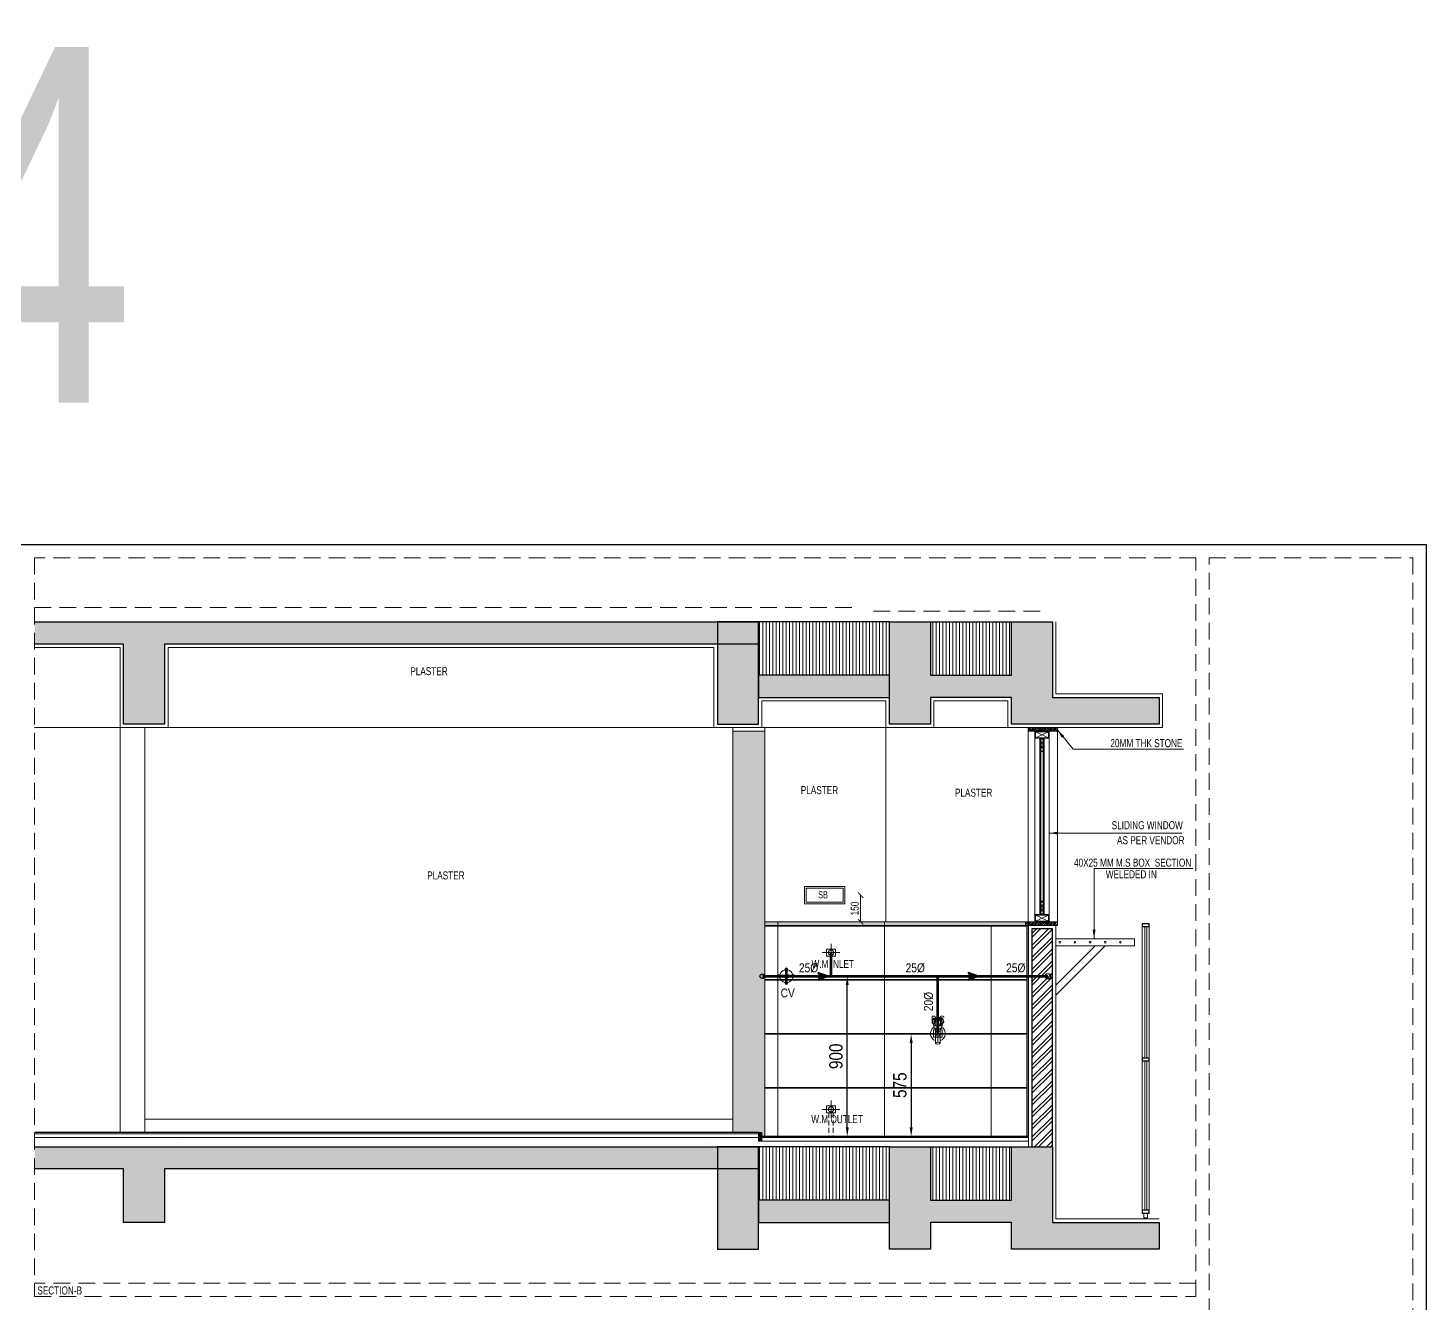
# Model space of a CAD drawing. Header units: inches. Extents: x 853900 to 962947, y 469960 to 560972.
# Drawn here: x 955088 to 962947, y 478509 to 485674 of the extents above; entities that cross this region are included whole.
import ezdxf
from ezdxf.enums import TextEntityAlignment as Align

# ---------------------------------------------------------------- set-up
doc = ezdxf.new("R2010")
doc.units = ezdxf.units.IN
doc.header["$LTSCALE"] = 750
for name, pattern in [('Dash', [6, 3, -3]), ('DOT', [0.25, 0, -0.25]), ('HIDDEN', [0.375, 0.25, -0.125]), ('HIDDEN2', [0.1875, 0.125, -0.0625])]:
    doc.linetypes.add(name, pattern=pattern)
doc.layers.get('0').update_dxf_attribs({"color": 8})
doc.layers.get('Defpoints').update_dxf_attribs({"color": 8})
for name, color, linetype, lineweight in [('a-Dotted-HM', 8, 'HIDDEN2', 9), ('DOTTED LINE-MSA', 8, 'HIDDEN2', 13), ('E-ELECT. SB', 8, 'Continuous', 5), ('ELE-03-MSA', 8, 'Continuous', 18), ('fer', 8, 'Continuous', 20), ('FILING-MSA', 8, 'Continuous', 9), ('G-DIM', 8, 'Continuous', 15), ('g-dot', 8, 'HIDDEN', 9), ('g-dw', 8, 'Continuous', 5), ('g-ele-01', 8, 'Continuous', 9), ('g-ele-02', 8, 'Continuous', 9), ('g-ele-03', 8, 'Continuous', 5), ('g-ele-04', 8, 'Continuous', 9), ('g-ele03', 8, 'Continuous', 0), ('g-fer', 8, 'Continuous', 9), ('g-ha50', 8, 'Continuous', 9), ('g-text', 8, 'Continuous', 9), ('PLASTER', 8, 'Continuous', 9), ('SHEET', 8, 'Continuous', 13), ('STONE', 8, 'Continuous', 18), ('STONE HATCH-MSA', 253, 'Continuous', 9), ('WALL HATCH-MSA', 253, 'Continuous', 9), ('WALL-MSA', 8, 'Continuous', 30)]:
    doc.layers.add(name, color=color, linetype=linetype, lineweight=lineweight)
for name, color, linetype in [('FINISHES', 7, 'Continuous'), ('g-sol250', 8, 'Continuous'), ('P_DIM', 222, 'Continuous'), ('P_DOMESTIC GRAVITY PIPE', 3, 'Continuous'), ('P_SANITARY', 7, 'Continuous'), ('R.C.C HATCH-MSA', 253, 'Continuous'), ('R.C.C-MSA', 8, 'Continuous'), ('TILE SECTION', 8, 'Continuous')]:
    doc.layers.add(name, color=color, linetype=linetype)
doc.styles.add('AAAAA', font='swisscl.ttf', dxfattribs={"height": 45})
doc.styles.add('ARIAL', font='swisscl.ttf')
doc.styles.add('arial unicode', font='swisscl.ttf', dxfattribs={"height": 45})
doc.styles.add('Arial-Reg+0.8Sc', font='swisscl.ttf')
doc.styles.add('PLUMBING TEXT', font='ARIALN.TTF')
doc.dimstyles.new('75', dxfattribs={"dimtxt": 115, "dimasz": 50, "dimexe": 75, "dimexo": 0, "dimgap": 25, "dimtad": 1, "dimdec": 0, "dimzin": 0, "dimdsep": 46, "dimtxsty": 'ARIAL', "dimblk": 'ARCHTICK', "dimcen": 0.09, "dimdle": 75, "dimclrd": 256, "dimclre": 256, "dimclrt": 256, "dimadec": 0, "dimazin": 0, "dimtfac": 1, "dimtdec": 0, "dimtofl": 0, "dimtmove": 1, "dimatfit": 0, "dimfxl": 1, "dimtolj": 1, "dimtzin": 0, "dimlwd": -1, "dimlwe": -1, "dimarcsym": 0})
doc.dimstyles.new('PLUMBING DIM', dxfattribs={"dimscale": 50, "dimtxt": 1.5, "dimasz": 1, "dimexe": 1, "dimexo": 1, "dimgap": 0.5, "dimtad": 1, "dimdec": 1, "dimtxsty": 'PLUMBING TEXT', "dimcen": 1, "dimdle": 50, "dimclrd": 256, "dimclre": 256, "dimclrt": 256, "dimadec": 0, "dimazin": 0, "dimtfac": 1, "dimtdec": 1, "dimtmove": 0, "dimatfit": 3, "dimfxl": 50, "dimlwd": -1, "dimlwe": -1, "dimarcsym": 1})
doc.dimstyles.new('Scale-50', dxfattribs={"dimtxt": 75, "dimasz": 25, "dimexe": 0, "dimexo": 0, "dimgap": 20, "dimtad": 1, "dimdec": 0, "dimrnd": 1, "dimzin": 3, "dimdsep": 46, "dimtxsty": 'ARIAL', "dimblk": 'ARCHTICK', "dimcen": 0, "dimse1": 1, "dimse2": 1, "dimclrd": 50, "dimclrt": 256, "dimadec": 0, "dimazin": 0, "dimtfac": 1, "dimtdec": 0, "dimtmove": 1, "dimatfit": 3, "dimfxl": 1, "dimtolj": 1, "dimtzin": 0, "dimlwd": 18, "dimarcsym": 0})
doc.dimstyles.new('scale25', dxfattribs={"dimtxt": 45, "dimasz": 15, "dimexe": 0.18, "dimexo": 0.0625, "dimgap": 10, "dimtad": 1, "dimdec": 0, "dimzin": 0, "dimdsep": 46, "dimtxsty": 'arial unicode', "dimblk": 'ARCHTICK', "dimcen": 20, "dimclre": 251, "dimadec": 0, "dimazin": 0, "dimtfac": 1, "dimtdec": 0, "dimtmove": 1, "dimatfit": 3, "dimfxl": 1, "dimtolj": 1, "dimtzin": 0, "dimlwd": -1, "dimarcsym": 0})
pattern_1 = [(90, (-844324.829, -286458.363), (-18.75, 0), [])]
pattern_2 = [(90, (-844324.829, -283508.363), (-18.75, 0), [])]

# ---------------------------------------------------------------- blocks, each defined once
blk = doc.blocks.new('1')
at = {"layer": 'g-dw', "linetype": 'Dash', "ltscale": 25}
for p, q in [((-12488573.4, -15584268.5), (-12488615.4, -15584360.5)), ((-12488573.4, -15584360.5), (-12488615.4, -15584268.5))]:
    blk.add_line(p, q, dxfattribs=at)
at = {"layer": 'g-dw', "elevation": 0}
for points in [[(-12488619.4, -15584364.5), (-12488619.4, -15584264.5), (-12488569.4, -15584264.5), (-12488569.4, -15584364.5)], [(-12488615.4, -15584360.5), (-12488615.4, -15584268.5), (-12488573.4, -15584268.5), (-12488573.4, -15584360.5)]]:
    blk.add_lwpolyline(points, close=True, dxfattribs=at)
blk = doc.blocks.new('lkjh')
for p, q in [((-149885.7, -13553), (-149885.7, -13653)), ((-149935.7, -13603), (-149835.7, -13603))]:
    blk.add_line(p, q)
blk.add_lwpolyline([(-149910.7, -13623), (-149860.7, -13623), (-149860.7, -13583), (-149910.7, -13583)], close=True)
blk.add_circle((-149885.7, -13603), 15)
blk = doc.blocks.new('A$C9f63dcfd')
blk.add_wipeout([(0, 0), (226.7, 0), (226.7, -97.4), (0, -97.4)])
at = {"layer": 'E-ELECT. SB'}
for points in [[(226.7, 0), (0, 0), (0, -97.4), (226.7, -97.4)], [(216.7, -10), (10, -10), (10, -87.4), (216.7, -87.4)]]:
    blk.add_lwpolyline(points, close=True, dxfattribs=at)
at = {"layer": 'E-ELECT. SB', "style": 'ARIAL'}
blk.add_text('SB', height=40, dxfattribs=at).set_placement((77, -66.5))
blk = doc.blocks.new('_ArchTick')
at = {"color": 0, "linetype": 'ByBlock', "const_width": 0.15}
blk.add_lwpolyline([(-0.5, -0.5), (0.5, 0.5)], dxfattribs=at)
blk = doc.blocks.new('*D35')
at = {"layer": 'Defpoints', "color": 0, "transparency": 16777216}
for p in [(911306.1, 509001, 0), (911306.1, 508851.3), (911395, 508851.3)]:
    blk.add_point(p, dxfattribs=at)
at = {"layer": 'G-DIM', "color": 0, "linetype": 'DOT', "lineweight": -2, "transparency": 16777216}
for p, q in [((911306.2, 509001), (911395.2, 509001)), ((911306.2, 508851.3), (911395.2, 508851.3))]:
    blk.add_line(p, q, dxfattribs=at)
at = {"layer": 'G-DIM', "color": 0, "lineweight": -2, "transparency": 16777216}
blk.add_line((911395, 509001), (911395, 508851.3), dxfattribs=at)
at = {"layer": 'G-DIM', "color": 0, "lineweight": -2, "transparency": 16777216, "xscale": 30, "yscale": 30, "zscale": 30}
for p, rotation in [((911395, 509001), 90), ((911395, 508851.3), 270)]:
    blk.add_blockref('_ArchTick', p, dxfattribs=dict(at, rotation=rotation))
at = {"layer": 'G-DIM', "color": 0, "transparency": 16777216, "insert": (911362, 508926.1), "char_height": 45, "attachment_point": 5, "rotation": 90, "style": 'AAAAA'}
blk.add_mtext('\\A1;150', dxfattribs=at)
blk = doc.blocks.new('A$C469b1725')
at = {"lineweight": 0}
for p, q in [((69, 1660), (69, 925)), ((81, 1660), (81, 925)), ((69, 70), (69, 905)), ((81, 70), (81, 905))]:
    blk.add_line(p, q, dxfattribs=at)
for points in [[(55, 1660), (95, 1660), (95, 1680), (55, 1680)], [(57, 1662), (93, 1662), (93, 1678), (57, 1678)], [(55, 905), (95, 905), (95, 925), (55, 925)], [(57, 907), (93, 907), (93, 923), (57, 923)], [(55, 50), (95, 50), (95, 70), (55, 70)], [(57, 52), (93, 52), (93, 68), (57, 68)], [(85, 50), (65, 50), (65, 25), (85, 25)]]:
    blk.add_lwpolyline(points, close=True, dxfattribs=at)
at = {"layer": 'ELE-03-MSA', "lineweight": 0}
for p, q in [((55, 925), (55, 1660)), ((95, 1660), (95, 925)), ((55, 905), (55, 70)), ((95, 70), (95, 905))]:
    blk.add_line(p, q, dxfattribs=at)
blk = doc.blocks.new('BOX CHANNEL')
at = {"layer": 'g-ele-03'}
blk.add_line((-451080.6, 132998.1, 0), (-451080.6, 132958.1, 0), dxfattribs=at)
at = {"layer": 'g-ele-03', "elevation": 0}
blk.add_lwpolyline([(-451080.6, 132998.1), (-450638.4, 132998.1), (-450638.4, 132958.1), (-451080.6, 132958.1)], dxfattribs=at)
at = {"layer": 'g-ele-03'}
for centre in [(-451000.5, 132978.1, 0), (-450915.5, 132978.1, 0), (-450830.5, 132978.1, 0), (-450745.5, 132978.1, 0), (-450660.5, 132978.1, 0)]:
    blk.add_circle(centre, 5, dxfattribs=at)
blk = doc.blocks.new('A$Cd3ed823a')
at = {"layer": 'P_SANITARY', "linetype": 'Continuous', "lineweight": 15}
for p, q in [((-12.8, -9.9), (-13.1, 21.2)), ((12.8, -9.9), (12.8, 21.2)), ((-12.8, -9.9), (-12.8, -52.9)), ((12.8, -9.9), (12.8, -52.9))]:
    blk.add_line(p, q, dxfattribs=at)
for points in [[(22.4, 32.8), (22.4, 41.4), (32.5, 72.6), (26.5, 89.7), (26.1, 89.8), (25.2, 89.9), (22, 90.5), (16.8, 91.3), (10.2, 91.9), (2.5, 92.1), (-6.2, 91.7), (-15.4, 90.7), (-24.7, 88.5), (-32.4, 72.2), (-22.6, 44), (-22.6, 32.8), (22.4, 32.8)], [(-29.7, 72.4), (-25.7, 84.4), (-25, 84.6), (-23.6, 84.8), (-22.1, 84.2), (-20.9, 82.2), (-21.2, 72), (-16.8, 48.8), (-16.8, 48.5), (-17, 47.8), (-17.6, 45.8), (-18.2, 45), (-19.2, 44.6), (-20.3, 44.8), (-21.7, 45.8), (-29.7, 72.4)], [(26.4, 88.8), (-22.7, 88.8)], [(-17.3, 72.6), (-14.3, 84.2), (-13.6, 84.6), (-12.3, 85.4), (-10.4, 85.4), (-9.4, 84.8), (-8.5, 83.4), (-3.7, 72.4), (-6.4, 46.6), (-7.1, 45.8), (-8.5, 44.6), (-10.5, 44.2), (-11.5, 44.8), (-12.3, 46), (-17.3, 72.6)], [(17, 72.6), (13.9, 84.2), (13.3, 84.6), (11.9, 85.4), (10.1, 85.4), (9.1, 84.8), (8.2, 83.4), (3.4, 72.4), (6.1, 46.6), (6.8, 45.8), (8.2, 44.6), (10.2, 44.2), (11.1, 44.8), (12, 46), (17, 72.6)], [(29.4, 72.4), (25.3, 84.4), (24.8, 84.6), (23.3, 84.8), (21.8, 84.2), (20.6, 82.2), (20.9, 72), (16.5, 48.8), (16.5, 48.5), (16.7, 47.8), (17.3, 45.8), (17.9, 45), (18.9, 44.6), (20, 44.8), (21.4, 45.8), (29.4, 72.4)], [(-30.5, 72.6), (-32.2, 72.6)], [(-17.6, 72.6), (-22.4, 72.6)], [(3.4, 72.6), (-3.3, 72.6)], [(20.6, 72.6), (17, 72.6)], [(32.4, 72.6), (29.4, 72.6)]]:
    blk.add_lwpolyline(points, dxfattribs=at)
for centre, radius, start, end in [((0, 1.9), 42, 122.54864, 252.29813), ((-28.4, 21.2), 15.3, 0, 49.57903), ((0, 1.9), 42, 287.70187, 57.81616), ((28.1, 21.2), 15.3, 130.42097, 180), ((0, -13.2), 13.2, 14.69561, 165.30439)]:
    blk.add_arc(centre, radius, start, end, dxfattribs=at)
blk.add_ellipse((0, -52.9), major_axis=(-12.8, 0), ratio=0.445426, dxfattribs=at)
blk = doc.blocks.new('*D629')
at = {"layer": 'Defpoints', "color": 0}
for p in [(960160.9, 480020.4, 0), (960052.9, 479445.5), (960140.8, 479445.5)]:
    blk.add_point(p, dxfattribs=at)
at = {"layer": 'P_DIM', "transparency": 16777216}
for p, q in [((960110.9, 480020.4), (960002.9, 480020.4)), ((960052.9, 479970.4), (960052.9, 479495.5)), ((960090.8, 479445.5), (960002.9, 479445.5))]:
    blk.add_line(p, q, dxfattribs=at)
for points in [[(960044.6, 479970.4), (960061.3, 479970.4), (960052.9, 480020.4)], [(960044.6, 479495.5), (960061.3, 479495.5), (960052.9, 479445.5)]]:
    blk.add_solid(points, dxfattribs=at)
at = {"layer": 'P_DIM', "transparency": 16777216, "insert": (959989.8, 479733), "char_height": 75, "attachment_point": 5, "rotation": 90, "style": 'PLUMBING TEXT'}
blk.add_mtext('575', dxfattribs=at)
blk = doc.blocks.new('ARR')
at = {"ltscale": 0.025}
h = blk.add_hatch(color=256, dxfattribs=at)
edge = h.paths.add_edge_path()
edge.add_line((249, 94), (0, 0))
edge.add_line((0, 0), (249, -94))
edge.add_line((249, -94), (200, 0))
edge.add_line((200, 0), (249, 94))
at = {"color": 7, "linetype": 'Continuous', "ltscale": 0.025}
blk.add_lwpolyline([(249, 94), (0, 0), (249, -94), (200, 0)], close=True, dxfattribs=at)
blk = doc.blocks.new('*D628')
at = {"layer": 'Defpoints', "color": 0}
for p in [(959693.9, 480345.5), (959794, 480345.5), (959752.8, 479445.5)]:
    blk.add_point(p, dxfattribs=at)
at = {"layer": 'P_DIM', "transparency": 16777216}
for p, q in [((959744, 480345.5), (959643.9, 480345.5)), ((959693.9, 479495.5), (959693.9, 480295.5)), ((959702.8, 479445.5), (959643.9, 479445.5))]:
    blk.add_line(p, q, dxfattribs=at)
for points in [[(959685.5, 480295.5), (959702.2, 480295.5), (959693.9, 480345.5)], [(959685.5, 479495.5), (959702.2, 479495.5), (959693.9, 479445.5)]]:
    blk.add_solid(points, dxfattribs=at)
at = {"layer": 'P_DIM', "transparency": 16777216, "insert": (959630.6, 479895.5), "char_height": 75, "attachment_point": 5, "rotation": 90, "style": 'PLUMBING TEXT'}
blk.add_mtext('900', dxfattribs=at)
blk = doc.blocks.new('Mster cock')
at = {"linetype": 'ByBlock', "ltscale": 10}
h = blk.add_hatch(color=253, dxfattribs=at)
h.set_gradient(color1=(185, 185, 166), name='INVSPHERICAL')
h.paths.add_polyline_path([(1334008.8, -783381.6), (1333995.8, -783381.6, 0.130618), (1333993.6, -783379.4), (1333993.6, -783366.4, 2.494968), (1333987.6, -783366.4), (1333987.6, -783379.4, 0.130618), (1333985.4, -783381.6), (1333972.5, -783381.6, 2.494968), (1333972.5, -783387.6), (1333985.4, -783387.6, 0.130618), (1333987.6, -783389.7), (1333987.6, -783402.7, 2.494968), (1333993.6, -783402.7), (1333993.6, -783389.7, 0.130618), (1333995.8, -783387.6), (1334008.8, -783387.6, 2.494968)])
at = {"layer": 'FINISHES', "color": 251, "lineweight": 9}
for p, q in [((1333985.4, -783381.6), (1333972.5, -783381.6)), ((1333985.4, -783387.6), (1333972.5, -783387.6)), ((1333987.6, -783379.4), (1333987.6, -783366.4)), ((1333993.6, -783379.4), (1333993.6, -783366.4)), ((1333995.8, -783381.6), (1334008.8, -783381.6)), ((1333995.8, -783387.6), (1334008.8, -783387.6)), ((1333987.6, -783389.7), (1333987.6, -783402.7)), ((1333993.6, -783389.7), (1333993.6, -783402.7))]:
    blk.add_line(p, q, dxfattribs=at)
for centre, radius, start, end in [((1333969.3, -783384.6), 4.34, 43.6825, 316.3175), ((1333990.6, -783384.6), 20.4, 101.7101, 168.2899), ((1333990.6, -783384.6), 20.4, 191.7101, 258.2899), ((1333990.6, -783384.6), 5.98, 120.1166, 149.8834), ((1333990.6, -783384.6), 5.98, 210.1166, 239.8834), ((1333990.6, -783363.3), 4.34, 313.6825, 226.3175), ((1333990.6, -783384.6), 5.98, 30.1166, 59.8834), ((1333990.6, -783384.6), 5.98, 300.1166, 329.8834), ((1333990.6, -783384.6), 20.4, 11.7101, 78.2899), ((1333990.6, -783384.6), 20.4, 281.7101, 348.2899), ((1334011.9, -783384.6), 4.34, 223.6825, 136.3175), ((1333990.6, -783405.8), 4.34, 133.6825, 46.3175)]:
    blk.add_arc(centre, radius, start, end, dxfattribs=at)
blk = doc.blocks.new('A$C30282bb8')
at = {"layer": 'g-ele-02'}
blk.add_blockref('A$C9f63dcfd', (50, 198.4, 0), dxfattribs=at)
at = {"layer": 'G-DIM'}
dim = blk.add_linear_dim(base=(365.5, 0), p1=(276.7, 149.7, 0), p2=(276.7, 0), angle=90, dimstyle='scale25', override={"dimtxt": 45, "dimasz": 30, "dimtxsty": 'AAAAA', "dimblk1": 'ArchTick', "dimblk2": 'ArchTick', "dimsah": 1, "dimse1": 0, "dimse2": 0}, dxfattribs=at)
dim.commit()
dim.dimension.update_dxf_attribs({"geometry": '*D35', "text_midpoint": (365.5, 74.9), "dimtype": 128, "insert": (-911029.5, -508851.3)})

msp = doc.modelspace()

# ---------------------------------------------------------------- hatches: boundary and pattern name
at = {"layer": 'FILING-MSA'}
h = msp.add_hatch(dxfattribs=at)
h.set_pattern_fill('ANSI31', color=256, scale=150, angle=45)
h.set_pattern_definition(pattern_2)
h.paths.add_polyline_path([(959930.92, 482337.34), (959930.92, 482037.34), (959194.12, 482037.34), (959194.12, 482337.34)])
h = msp.add_hatch(dxfattribs=at)
h.set_pattern_fill('ANSI31', color=256, scale=150, angle=45)
h.set_pattern_definition(pattern_2)
h.paths.add_polyline_path([(960160.92, 482337.34), (960160.92, 482037.34), (960616.72, 482037.34), (960616.72, 482337.34)])
h = msp.add_hatch(dxfattribs=at)
h.set_pattern_fill('ANSI31', color=256, scale=150, angle=45)
h.set_pattern_definition(pattern_1)
h.paths.add_polyline_path([(959930.92, 479387.34), (959930.92, 479087.34), (959194.12, 479087.34), (959194.12, 479387.34)])
h = msp.add_hatch(dxfattribs=at)
h.set_pattern_fill('ANSI31', color=256, scale=150, angle=45)
h.set_pattern_definition(pattern_1)
h.paths.add_polyline_path([(960160.92, 479387.34), (960160.92, 479087.34), (960616.72, 479087.34), (960616.72, 479387.34)])
at = {"layer": 'g-sol250'}
h = msp.add_hatch(dxfattribs=at)
h.set_pattern_fill('ANSI33', color=46, scale=2, style=0)
h.set_pattern_definition([(45, (-32180128.724, 17596322.602), (-8.980256121, 8.980256121), []), (45, (-32180119.744, 17596322.602), (-8.980256121, 8.980256121), [6.35, -3.175])])
h.paths.add_polyline_path([(960710.79, 481722.34), (960874.79, 481722.34), (960874.79, 481742.34), (960710.79, 481742.34)])
h = msp.add_hatch(dxfattribs=at)
h.set_pattern_fill('ANSI33', color=46, scale=2, style=0)
h.set_pattern_definition([(45, (-32180128.724, 17596416.602), (-8.980256121, 8.980256121), []), (45, (-32180119.744, 17596416.602), (-8.980256121, 8.980256121), [6.35, -3.175])])
h.paths.add_polyline_path([(960695.79, 480651.34), (960874.79, 480651.34), (960874.79, 480631.34), (960695.79, 480631.34)])
at = {"layer": 'R.C.C HATCH-MSA'}
h = msp.add_hatch(color=256, dxfattribs=at)
h.dxf.hatch_style = 1
h.paths.add_polyline_path([(959194.12, 482212.34), (959194.12, 482337.34), (955125.62, 482337.34), (955125.62, 482212.34), (955625.62, 482212.34), (955625.62, 481762.34), (955855.62, 481762.34), (955855.62, 482212.34)])
h.paths.add_polyline_path([(959930.92, 482337.34), (959930.92, 481762.34), (960160.92, 481762.34), (960160.92, 481912.34), (960616.72, 481912.34), (960616.72, 481762.34), (961446.72, 481762.34), (961446.72, 481912.34), (960846.72, 481912.34), (960846.72, 482337.34), (960616.72, 482337.34), (960616.72, 482037.34), (960160.92, 482037.34), (960160.92, 482337.34)])
h = msp.add_hatch(color=256, dxfattribs=at)
h.dxf.hatch_style = 1
h.paths.add_polyline_path([(958964.12, 481762.34), (959194.12, 481762.34), (959194.12, 482212.34), (958964.12, 482212.34)])
h = msp.add_hatch(color=256, dxfattribs=at)
h.dxf.hatch_style = 1
h.paths.add_polyline_path([(959194.12, 481912.34), (959930.92, 481912.34), (959930.92, 482037.34), (959194.12, 482037.34)])
h = msp.add_hatch(color=256, dxfattribs=at)
h.dxf.hatch_style = 1
h.paths.add_polyline_path([(959194.12, 479262.34), (959194.12, 479387.34), (955125.62, 479387.34), (955125.62, 479262.34), (955625.62, 479262.34), (955625.62, 478962.34), (955855.62, 478962.34), (955855.62, 479262.34)])
h.paths.add_polyline_path([(959930.92, 479387.34), (959930.92, 478812.34), (960160.92, 478812.34), (960160.92, 478962.34), (960616.72, 478962.34), (960616.72, 478812.34), (961446.72, 478812.34), (961446.72, 478962.34), (960846.72, 478962.34), (960846.72, 479387.34), (960616.72, 479387.34), (960616.72, 479087.34), (960160.92, 479087.34), (960160.92, 479387.34)])
h = msp.add_hatch(color=256, dxfattribs=at)
h.dxf.hatch_style = 1
h.paths.add_polyline_path([(958964.12, 478812.34), (959194.12, 478812.34), (959194.12, 479262.34), (958964.12, 479262.34)])
h = msp.add_hatch(color=256, dxfattribs=at)
h.dxf.hatch_style = 1
h.paths.add_polyline_path([(959194.12, 478962.34), (959930.92, 478962.34), (959930.92, 479087.34), (959194.12, 479087.34)])
at = {"layer": 'STONE', "ltscale": 750}
h = msp.add_hatch(color=49, dxfattribs=at)
h.dxf.hatch_style = 1
h.paths.add_polyline_path([(959214.06, 479467.34), (959194.06, 479467.34), (959194.06, 479419.34), (959214.06, 479419.34)])
at = {"layer": 'STONE HATCH-MSA', "ltscale": 750}
h = msp.add_hatch(color=256, dxfattribs=at)
h.dxf.hatch_style = 1
h.paths.add_polyline_path([(959230.12, 481722.34), (959051.12, 481722.34), (959051.12, 479467.34), (959214.06, 479467.34), (959214.06, 479447.34), (959230.12, 479447.34)])
h = msp.add_hatch(color=256, dxfattribs=at)
h.dxf.hatch_style = 1
h.paths.add_polyline_path([(959230.12, 480631.34), (959230.12, 480651.34), (960695.79, 480651.33), (960695.79, 480631.35)])
at = {"layer": 'WALL HATCH-MSA'}
h = msp.add_hatch(dxfattribs=at)
h.set_pattern_fill('ANSI32', color=256, scale=5)
h.set_pattern_definition([(45, (31820.57, -29464.03), (-33.6759605, 33.6759605), []), (45, (31843.02, -29464.03), (-33.6759605, 33.6759605), [])])
h.paths.add_polyline_path([(960731.72, 479387.34), (960846.72, 479387.34), (960846.72, 480611.34), (960731.72, 480611.34)])

# ---------------------------------------------------------------- linework, layer by layer
at = {"layer": 'a-Dotted-HM', "color": 3, "ltscale": 0.01}
for p, q in [((959194.06, 479439.34, 0), (955125.62, 479439.34, 0)), ((959214.06, 479419.34, 0), (960711.72, 479419.34, 0))]:
    msp.add_line(p, q, dxfattribs=at)
at = {"layer": 'DOTTED LINE-MSA'}
for p, q in [((955125.62, 482417.34), (959740.92, 482417.34)), ((959840.92, 482397.34), (960820.12, 482397.34)), ((959840.92, 479447.34), (960711.72, 479447.34))]:
    msp.add_line(p, q, dxfattribs=at)
at = {"layer": 'g-dot', "ltscale": 0.15}
for p, q in [((959590.42, 479576.92, 0), (959590.42, 479447.34, 0)), ((959615.42, 479576.92, 0), (959615.42, 479447.34, 0))]:
    msp.add_line(p, q, dxfattribs=at)
at = {"layer": 'g-dw', "linetype": 'Continuous', "ltscale": 500, "elevation": 0}
for points in [[(960776.22, 481607.34), (960776.22, 481682.34), (960801.22, 481682.34), (960801.22, 481607.34)], [(960780.22, 481611.34), (960780.22, 481678.34), (960797.22, 481678.34), (960797.22, 481611.34)]]:
    msp.add_lwpolyline(points, close=True, dxfattribs=at)
at = {"layer": 'g-dw', "linetype": 'Continuous', "ltscale": 500}
for points in [[(960776.22, 480766.34), (960776.22, 480691.34), (960801.22, 480691.34), (960801.22, 480766.34)], [(960780.22, 480762.34), (960780.22, 480695.34), (960797.22, 480695.34), (960797.22, 480762.34)]]:
    msp.add_lwpolyline(points, close=True, dxfattribs=at)
at = {"layer": 'g-ele-01'}
msp.add_lwpolyline([(959902.92, 480631.34), (959230.12, 480631.34), (959230.12, 480651.34), (959902.92, 480651.34)], dxfattribs=at)
at = {"layer": 'g-ele-02'}
for p, q in [((959910.92, 481742.34), (959910.92, 480651.34)), ((959902.92, 479447.34), (959902.92, 480651.34)), ((959902.92, 480627.34, 0), (960703.78, 480627.34, 0)), ((960502.92, 479447.34), (960502.92, 480627.34, 0)), ((959902.92, 480327.4, 0), (960703.78, 480327.4, 0)), ((959902.92, 480323.4, 0), (960703.78, 480323.4, 0)), ((959902.92, 480023.4, 0), (960703.78, 480023.4, 0)), ((959902.92, 480019.4, 0), (960703.78, 480019.4, 0)), ((959902.92, 479719.4, 0), (960703.78, 479719.4, 0)), ((959902.92, 479715.4, 0), (960703.78, 479715.4, 0))]:
    msp.add_line(p, q, dxfattribs=at)
for points in [[(955745.62, 479467.34), (955605.62, 479467.34), (955605.62, 481742.34), (955745.62, 481742.34)], [(959230.12, 481722.34), (959051.12, 481722.34), (959051.12, 481742.34), (959230.12, 481742.34)], [(959230.12, 481722.34), (959051.12, 481722.34), (959051.12, 479467.34), (959214.06, 479467.34), (959214.06, 479447.34), (959230.12, 479447.34)]]:
    msp.add_lwpolyline(points, close=True, dxfattribs=at)
at = {"layer": 'g-ele-02', "ltscale": 250, "elevation": 0}
msp.add_lwpolyline([(960782.72, 480766.34), (960794.72, 480766.34), (960794.72, 481607.34), (960782.72, 481607.34), (960782.72, 480766.34)], dxfattribs=at)
at = {"layer": 'g-ele-02'}
msp.add_lwpolyline([(959902.92, 480631.34), (960695.79, 480631.34), (960695.79, 480651.34), (959902.92, 480651.34)], dxfattribs=at)
at = {"layer": 'g-ele-03'}
for p, q in [((958944.12, 481742.34), (955125.62, 481742.34)), ((960748.72, 480691.34), (960748.72, 481682.34, 0)), ((960797.22, 481611.34, 0), (960780.22, 481678.34, 0)), ((960780.22, 481611.34, 0), (960797.22, 481678.34, 0)), ((960828.72, 480691.34), (960828.72, 481682.34, 0)), ((960797.22, 480762.34, 0), (960780.22, 480695.34, 0)), ((960780.22, 480762.34, 0), (960797.22, 480695.34, 0)), ((959902.92, 480627.34, 0), (959230.12, 480627.34, 0)), ((959302.92, 479447.34), (959302.92, 480651.34)), ((959902.92, 480327.4, 0), (959230.12, 480327.4, 0)), ((959902.92, 480323.4, 0), (959230.12, 480323.4, 0)), ((959902.92, 480023.4, 0), (959230.12, 480023.4, 0)), ((959902.92, 480019.4, 0), (959230.12, 480019.4, 0)), ((959902.92, 479719.4, 0), (959230.12, 479719.4, 0)), ((959902.92, 479715.4, 0), (959230.12, 479715.4, 0))]:
    msp.add_line(p, q, dxfattribs=at)
for points in [[(959214.12, 481742.34), (959910.92, 481742.34)], [(960596.72, 481742.34), (960180.92, 481742.34)]]:
    msp.add_lwpolyline(points, dxfattribs=at)
at = {"layer": 'g-ele-03', "linetype": 'Continuous', "elevation": 0}
msp.add_lwpolyline([(960801.22, 481607.34), (960776.22, 481607.34), (960776.22, 480766.34), (960801.22, 480766.34), (960801.22, 481607.34)], dxfattribs=at)
at = {"layer": 'g-ele-04'}
msp.add_lwpolyline([(960710.79, 481722.34), (960874.79, 481722.34), (960874.79, 480651.34), (960710.79, 480651.34)], close=True, dxfattribs=at)
at = {"layer": 'g-ele03'}
for p, q in [((961087.85, 480516.29, 0), (960866.72, 480295.17, 0)), ((961144.42, 480516.29, 0), (960866.72, 480238.6, 0))]:
    msp.add_line(p, q, dxfattribs=at)
at = {"layer": 'g-ele03', "ltscale": 500, "elevation": 0}
msp.add_lwpolyline([(959051.12, 479542.34), (955745.62, 479542.34)], dxfattribs=at)
at = {"layer": 'P_DOMESTIC GRAVITY PIPE', "const_width": 15}
for points in [[(959602.92, 480477.81), (959602.92, 480345.01)], [(959216.3, 480345.48), (960821.8, 480345.48)]]:
    msp.add_lwpolyline(points, dxfattribs=at)
at = {"layer": 'P_DOMESTIC GRAVITY PIPE', "const_width": 15, "elevation": 0}
msp.add_lwpolyline([(960202.92, 480021.54), (960202.92, 480345.48)], dxfattribs=at)
at = {"layer": 'P_DOMESTIC GRAVITY PIPE'}
for centre, radius in [((959216.3, 480345.48), 13.12), ((960821.8, 480345.48), 15.4)]:
    msp.add_circle(centre, radius, dxfattribs=at)
at = {"layer": 'PLASTER', "ltscale": 0.01}
msp.add_line((959214.06, 479439.34, 0), (960711.72, 479439.34, 0), dxfattribs=at)
at = {"layer": 'PLASTER'}
for points in [[(955125.62, 482192.34), (955605.62, 482192.34), (955605.62, 481742.34), (955875.62, 481742.34), (955875.62, 482192.34), (958944.12, 482192.34), (958944.12, 481742.34), (959214.12, 481742.34), (959214.12, 481892.34), (959910.92, 481892.34), (959910.92, 481742.34), (960180.92, 481742.34), (960180.92, 481892.34), (960596.72, 481892.34), (960596.72, 481742.34), (961466.72, 481742.34), (961466.72, 481932.34), (960866.72, 481932.34), (960866.72, 482337.34)], [(961446.72, 478982.34), (960866.72, 478982.34), (960866.72, 480631.34), (960711.72, 480631.34), (960711.72, 479387.34)]]:
    msp.add_lwpolyline(points, dxfattribs=at)
at = {"layer": 'PLASTER', "ltscale": 0.01, "elevation": 0}
msp.add_lwpolyline([(959194.06, 479459.34), (955125.62, 479459.34)], dxfattribs=at)
at = {"layer": 'R.C.C-MSA'}
for points in [[(955125.62, 482337.34), (959194.12, 482337.34)], [(959930.92, 482337.34), (960160.92, 482337.34), (960160.92, 482037.34), (960616.72, 482037.34), (960616.72, 482337.34), (960846.72, 482337.34), (960846.72, 481912.34), (961446.72, 481912.34), (961446.72, 481762.34), (960616.72, 481762.34), (960616.72, 481912.34), (960160.92, 481912.34), (960160.92, 481762.34), (959930.92, 481762.34), (959930.92, 482337.34)], [(959194.12, 482212.34), (955855.62, 482212.34), (955855.62, 481762.34), (955625.62, 481762.34), (955625.62, 482212.34), (955125.62, 482212.34)], [(955125.62, 479387.34), (959194.12, 479387.34)], [(959930.92, 479387.34), (960160.92, 479387.34), (960160.92, 479087.34), (960616.72, 479087.34), (960616.72, 479387.34), (960846.72, 479387.34), (960846.72, 478962.34), (961446.72, 478962.34), (961446.72, 478812.34), (960616.72, 478812.34), (960616.72, 478962.34), (960160.92, 478962.34), (960160.92, 478812.34), (959930.92, 478812.34), (959930.92, 479387.34)], [(959194.12, 479262.34), (955855.62, 479262.34), (955855.62, 478962.34), (955625.62, 478962.34), (955625.62, 479262.34), (955125.62, 479262.34)]]:
    msp.add_lwpolyline(points, dxfattribs=at)
for points in [[(958964.12, 481762.34), (959194.12, 481762.34), (959194.12, 482337.34), (958964.12, 482337.34)], [(959194.12, 481912.34), (959930.92, 481912.34), (959930.92, 482037.34), (959194.12, 482037.34)], [(958964.12, 478812.34), (959194.12, 478812.34), (959194.12, 479387.34), (958964.12, 479387.34)], [(959194.12, 478962.34), (959930.92, 478962.34), (959930.92, 479087.34), (959194.12, 479087.34)]]:
    msp.add_lwpolyline(points, close=True, dxfattribs=at)
at = {"layer": 'SHEET', "linetype": 'HIDDEN', "ltscale": 0.5}
for points in [[(955125.62, 478546.39), (961653.86, 478546.39), (961653.86, 482697.28), (955125.62, 482697.28)], [(961728.86, 482697.28), (962872.38, 482697.28), (962872.38, 470987.28), (961728.86, 470987.28)], [(955125.62, 478546.39), (961653.86, 478546.39), (961653.86, 478621.39), (955125.62, 478621.39)]]:
    msp.add_lwpolyline(points, close=True, dxfattribs=at)
at = {"layer": 'STONE', "color": 7, "linetype": 'Continuous', "ltscale": 750}
for points in [[(960710.79, 481722.34), (960874.79, 481722.34), (960874.79, 481742.34), (960710.79, 481742.34)], [(960695.79, 480651.34), (960874.79, 480651.34), (960874.79, 480631.34), (960695.79, 480631.34)]]:
    msp.add_lwpolyline(points, close=True, dxfattribs=at)
at = {"layer": 'STONE', "color": 7}
msp.add_lwpolyline([(959214.06, 479467.34), (959194.06, 479467.34), (959194.06, 479419.34), (959214.06, 479419.34)], close=True, dxfattribs=at)
at = {"layer": 'TILE SECTION', "ltscale": 0.01}
msp.add_line((959214.06, 479447.34, 0), (960711.72, 479447.34, 0), dxfattribs=at)
msp.add_lwpolyline([(960703.78, 480631.34), (960703.78, 479447.34)], dxfattribs=at)
at = {"layer": 'TILE SECTION', "ltscale": 500, "elevation": 0}
msp.add_lwpolyline([(959195.57, 479467.34), (955125.62, 479467.34)], dxfattribs=at)
at = {"layer": 'WALL-MSA'}
for p, q in [((959930.92, 482337.34), (959194.12, 482337.34)), ((960160.92, 482337.34), (960616.72, 482337.34)), ((959930.92, 479387.34), (959194.12, 479387.34)), ((960160.92, 479387.34), (960616.72, 479387.34)), ((960160.92, 479387.34), (960616.72, 479387.34))]:
    msp.add_line(p, q, dxfattribs=at)
msp.add_lwpolyline([(960731.72, 479387.34), (960846.72, 479387.34), (960846.72, 480611.34), (960731.72, 480611.34)], close=True, dxfattribs=at)

# ---------------------------------------------------------------- block references
at = {"layer": 'fer', "xscale": -1}
for p in [(809717.21, 494080.85), (809717.21, 493199.96, 0)]:
    msp.add_blockref('lkjh', p, dxfattribs=at)
at = {"layer": 'g-ele-02', "ltscale": 275, "xscale": 0.8, "yscale": 0.8, "zscale": 0.8, "rotation": 270.0000000017585}
for p in [(13428240.35, -9509173.17), (13428240.35, -9510204.17)]:
    msp.add_blockref('1', p, dxfattribs=at)
at = {"layer": 'g-ele-02', "xscale": -1}
msp.add_blockref('A$C469b1725', (961446.72, 478962.34), dxfattribs=at)
at = {"layer": 'g-fer'}
msp.add_blockref('lkjh', (1110088.64, 493626.44, 0), dxfattribs=at)
at = {"layer": 'g-ha50', "ltscale": 150, "xscale": -1}
msp.add_blockref('BOX CHANNEL', (510228.37, 347558.24, 0), dxfattribs=at)
at = {"layer": 'P_DOMESTIC GRAVITY PIPE', "xscale": -0.25, "yscale": 0.25, "zscale": 0.25}
for p in [(959591.43, 480345.48), (960436.3, 480345.48)]:
    msp.add_blockref('ARR', p, dxfattribs=at)
at = {"layer": 'P_SANITARY', "color": 6, "linetype": 'ByBlock', "xscale": -1.804123994418928, "yscale": 1.804123994418928, "zscale": 1.804123994418928}
msp.add_blockref('Mster cock', (3366035.87, 1893668.35), dxfattribs=at)
at = {"layer": 'P_SANITARY', "color": 1}
msp.add_blockref('A$Cd3ed823a', (960202.92, 480021.54, 0), dxfattribs=at)

# ---------------------------------------------------------------- texts
at = {"layer": 'Defpoints', "color": 1, "linetype": 'ByBlock', "ltscale": 0.5, "style": 'arial unicode'}
msp.add_text('103/104', height=2000, dxfattribs=at).set_placement((948277.51, 483567.73))
at = {"layer": 'g-text', "style": 'arial unicode'}
for p in [(957237.38, 482059.63, 0), (959432.36, 481391.18, 0), (960299.05, 481377.06, 0), (957332.49, 480912, 0)]:
    msp.add_text('PLASTER', height=45, dxfattribs=at).set_placement(p, align=Align.MIDDLE_LEFT)
for s, p in [('20MM THK STONE ', (961173.08, 481632.71, 0)), ('SLIDING WINDOW ', (961180.33, 481171.38, 1811.48)), ('AS PER VENDOR', (961210.42, 481087.05, 1811.48)), ('40X25 MM M.S BOX  SECTION', (960968.52, 480961.12, 0)), (' WELEDED IN', (961134.29, 480895.93, 0)), ('W.M INLET ', (959493.1, 480391.45, 0)), ('B.C ', (960165.38, 480078.85, 0)), ('W.M OUTLET ', (959491.66, 479519.72, 0)), ('SECTION-B', (955140.93, 478556.87))]:
    msp.add_text(s, height=45, dxfattribs=at).set_placement(p)
at = {"layer": 'P_DOMESTIC GRAVITY PIPE', "style": 'PLUMBING TEXT'}
for p in [(959422.04, 480367.65), (960021.86, 480367.65), (960586.82, 480367.65)]:
    msp.add_text('25%%C', height=50, dxfattribs=at).set_placement(p)
msp.add_text('20%%C', height=50, rotation=90, dxfattribs=at).set_placement((960175.14, 480148.88))
at = {"layer": 'P_SANITARY', "style": 'PLUMBING TEXT'}
msp.add_text('CV', height=50, dxfattribs=at).set_placement((959319.32, 480226.55, 0))

# ---------------------------------------------------------------- dimensions: what is measured, and where the dimension line sits
at = {"layer": 'P_DIM'}
for base, p1, p2, picture, middle in [((959693.86, 480345.48), (959752.8, 479445.48), (959793.98, 480345.48), '*D628', (959630.57, 479895.48)), ((960052.92, 479445.48), (960160.92, 480020.44, 0), (960140.84, 479445.48), '*D629', (959989.78, 479732.96))]:
    dim = msp.add_linear_dim(base=base, p1=p1, p2=p2, angle=90, dimstyle='PLUMBING DIM', dxfattribs=at)
    dim.commit()
    dim.dimension.update_dxf_attribs({"geometry": picture, "text_midpoint": middle})

# ---------------------------------------------------------------- leaders
at = {"layer": 'g-text'}
for points, dimstyle, override in [([(960874.79, 481729.1), (960963.47, 481622.14), (961584.51, 481622.14)], '75', {"dimtxt": 90, "dimgap": 10, "dimtad": 0, "dimtxsty": 'Arial-Reg+0.8Sc', "dimclrd": 50}), ([(960828.54, 481149.63, 0), (961575, 481149.63, 0)], 'Scale-50', {"dimasz": 50, "dimtad": 0})]:
    msp.add_leader(points, dimstyle=dimstyle, override=override, dxfattribs=at)
at = {"layer": 'g-text', "ltscale": 750}
msp.add_leader([(961081.24, 480556.29, 0), (961081.24, 480950.82, 0), (961635.65, 480950.82, 0)], dimstyle='75', override={"dimtxt": 90, "dimgap": 10, "dimtad": 0, "dimtxsty": 'Arial-Reg+0.8Sc', "dimclrd": 50}, dxfattribs=at)

# ---------------------------------------------------------------- next in the draw order: block references
at = {"layer": 'g-ele-02'}
msp.add_blockref('A$C30282bb8', (959403.19, 480651.34), dxfattribs=at)

# ---------------------------------------------------------------- next in the draw order: linework, layer by layer
at = {"layer": 'Defpoints', "color": 14}
msp.add_lwpolyline([(962947.38, 470912.28), (948447.38, 470912.28), (948447.38, 482772.28), (962947.38, 482772.28)], close=True, dxfattribs=at)

doc.saveas('drawing.dxf')
